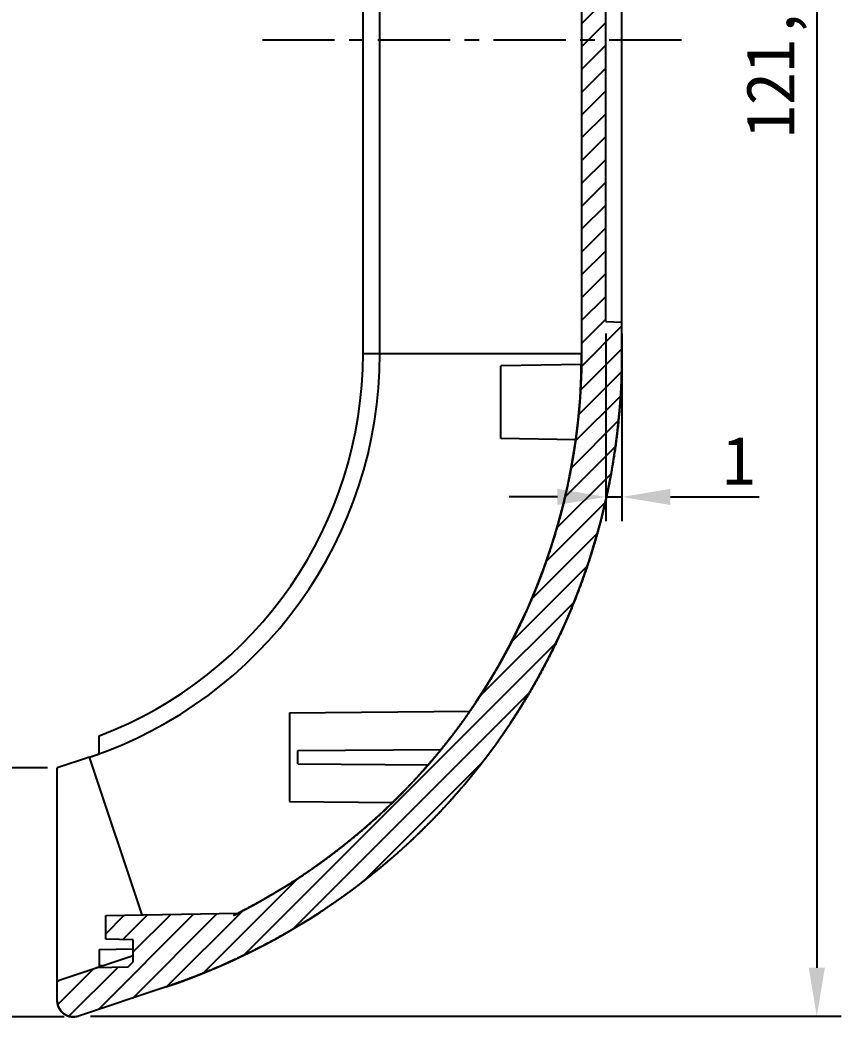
# Model space of a CAD drawing. Header units: millimetres. Extents: x 1853 to 2384, y 433 to 802.
# Drawn here: x 2096.1 to 2147, y 614.5 to 676.5 of the extents above; entities that cross this region are included whole.
import ezdxf

# ---------------------------------------------------------------- set-up
doc = ezdxf.new("R2010")
doc.units = ezdxf.units.MM
doc.linetypes.add('CENTER', pattern=[50.8, 31.75, -6.35, 6.35, -6.35])
doc.layers.add('dim', color=82, linetype='Continuous', lineweight=9)
doc.dimstyles.new('ISO-25', dxfattribs={"dimscale": 1.2, "dimtxt": 2.5, "dimasz": 2.5, "dimexe": 1.25, "dimexo": 0.625, "dimtad": 1, "dimtxsty": 'Standard', "dimcen": 2.5, "dimclrd": 3, "dimclre": 3, "dimadec": 0, "dimazin": 0, "dimtfac": 1, "dimtmove": 0, "dimatfit": 3, "dimfxl": 1, "dimarcsym": 0})

# ---------------------------------------------------------------- blocks, each defined once
blk = doc.blocks.new('*D1')
at = {"color": 3, "lineweight": -2}
for p, q in [((2130.64, 735.802), (2146.966, 735.802)), ((2145.466, 732.802), (2145.466, 617.757)), ((2100.457, 614.757), (2146.966, 614.757))]:
    blk.add_line(p, q, dxfattribs=at)
at = {"color": 3}
for points in [[(2144.966, 732.802), (2145.966, 732.802), (2145.466, 735.802)], [(2144.966, 617.757), (2145.966, 617.757), (2145.466, 614.757)]]:
    blk.add_solid(points, dxfattribs=at)
at = {"layer": 'Defpoints', "color": 0}
for p in [(2129.89, 735.802), (2099.707, 614.757), (2145.466, 614.757)]:
    blk.add_point(p, dxfattribs=at)
at = {"color": 0, "insert": (2142.966, 675.28), "char_height": 3, "attachment_point": 5, "rotation": 90}
blk.add_mtext('121,05', dxfattribs=at)
blk = doc.blocks.new('*D28')
at = {"color": 3, "lineweight": -2}
for p, q in [((2132.39, 657.052), (2132.39, 645.425)), ((2133.39, 657.026), (2133.39, 645.425)), ((2129.39, 646.925), (2126.39, 646.925)), ((2132.39, 646.925), (2133.39, 646.925)), ((2136.39, 646.925), (2141.89, 646.925))]:
    blk.add_line(p, q, dxfattribs=at)
at = {"color": 3}
for points in [[(2129.39, 647.425), (2129.39, 646.425), (2132.39, 646.925)], [(2136.39, 647.425), (2136.39, 646.425), (2133.39, 646.925)]]:
    blk.add_solid(points, dxfattribs=at)
at = {"layer": 'Defpoints', "color": 0}
for p in [(2132.39, 657.802), (2133.39, 657.776), (2133.39, 646.925)]:
    blk.add_point(p, dxfattribs=at)
at = {"color": 0, "insert": (2140.64, 649.175), "char_height": 3, "attachment_point": 5}
blk.add_mtext('1', dxfattribs=at)
blk = doc.blocks.new('*D31')
at = {"layer": 'Defpoints', "color": 0}
for p in [(2098.39, 630.133), (2094.265, 614.706), (2099.417, 614.706)]:
    blk.add_point(p, dxfattribs=at)
at = {"layer": 'dim', "color": 3, "lineweight": -2}
for p, q in [((2097.79, 630.133), (2093.666, 630.133)), ((2094.265, 627.733), (2094.265, 617.106)), ((2098.817, 614.706), (2093.666, 614.706))]:
    blk.add_line(p, q, dxfattribs=at)
at = {"layer": 'dim', "color": 3}
for points in [[(2093.865, 627.733), (2094.665, 627.733), (2094.265, 630.133)], [(2093.865, 617.106), (2094.665, 617.106), (2094.265, 614.706)]]:
    blk.add_solid(points, dxfattribs=at)
at = {"layer": 'dim', "color": 0, "insert": (2091.916, 622.42), "char_height": 3, "attachment_point": 5, "rotation": 90}
blk.add_mtext('15,43', dxfattribs=at)

msp = doc.modelspace()

# ---------------------------------------------------------------- hatches: boundary and pattern name
at = {"linetype": 'Continuous'}
h = msp.add_hatch(dxfattribs=at)
h.set_pattern_fill('XSEC0001', color=2, angle=45, style=0, pattern_type=0)
h.set_pattern_definition([(45, (1900.5415, 468.5129), (-0.7071068, 0.7071068), [])])
edge = h.paths.add_edge_path()
edge.add_line((2133.39, 734.767), (2133.39, 722.855))
edge.add_line((2132.39, 722.802), (2133.39, 722.855))
edge.add_line((2132.39, 657.802), (2132.39, 722.802))
edge.add_line((2132.39, 657.802), (2133.39, 657.75))
edge.add_line((2133.39, 657.75), (2133.39, 655.802))
edge.add_spline(control_points=[(2133.39, 655.802), (2133.39, 637.375), (2122.623, 622.421), (2105.148, 616.577)], knot_values=[0, 0, 0, 0, 1, 1, 1, 1], weights=[1, 0.874356, 0.874356, 1], degree=3, periodic=0)
edge.add_line((2105.148, 616.577), (2099.707, 614.757))
edge.add_spline(control_points=[(2099.707, 614.757), (2098.997, 614.52), (2098.39, 614.957), (2098.39, 615.706)], knot_values=[0, 0, 0, 0, 1, 1, 1, 1], weights=[1, 0.72287, 0.72287, 1], degree=3, periodic=0)
edge.add_line((2098.39, 616.953), (2098.39, 615.706))
edge.add_line((2100.786, 617.754), (2098.39, 616.953))
edge.add_line((2102.764, 617.789), (2100.786, 617.754))
edge.add_line((2102.764, 617.789), (2103.09, 618.114))
edge.add_line((2103.09, 618.114), (2103.09, 619.494))
edge.add_line((2103.09, 619.494), (2101.39, 619.524))
edge.add_line((2101.39, 619.524), (2101.39, 620.994))
edge.add_line((2101.39, 620.994), (2109.594, 621.137))
edge.add_spline(control_points=[(2130.89, 655.802), (2130.89, 640.757), (2123.015, 627.938), (2109.594, 621.137)], knot_values=[0, 0, 0, 0, 1, 1, 1, 1], weights=[1, 0.901372, 0.901372, 1], degree=3, periodic=0)
edge.add_line((2130.89, 729.648), (2130.89, 655.802))
edge.add_line((2130.89, 729.648), (2130.389, 729.675))
edge.add_line((2129.89, 730.701), (2130.389, 729.675))
edge.add_line((2129.89, 730.701), (2129.89, 731.683))
edge.add_line((2130.89, 731.701), (2129.89, 731.683))
edge.add_line((2130.89, 731.701), (2131.89, 731.735))
edge.add_line((2131.89, 733.885), (2131.89, 731.735))
edge.add_line((2130.39, 733.911), (2131.89, 733.885))
edge.add_line((2130.39, 733.911), (2130.39, 735.802))
edge.add_line((2132.407, 735.767), (2130.39, 735.802))
edge.add_spline(control_points=[(2133.39, 734.767), (2133.39, 735.345), (2132.985, 735.757), (2132.407, 735.767)], knot_values=[0, 0, 0, 0, 1, 1, 1, 1], weights=[1, 0.808834, 0.808834, 1], degree=3, periodic=0)

# ---------------------------------------------------------------- linework, layer by layer
at = {"color": 7, "linetype": 'Continuous'}
for p, q in [((2133.39, 655.793), (2133.39, 734.767)), ((2130.89, 729.648), (2130.89, 655.802)), ((2132.39, 657.802), (2132.39, 722.802)), ((2117.34, 655.802), (2117.34, 721.012)), ((2118.39, 655.802), (2118.39, 721.003)), ((2118.38, 655.802), (2118.385, 705.802)), ((2132.39, 657.802), (2133.39, 657.75)), ((2117.34, 655.802), (2130.89, 655.802)), ((2130.884, 655.139), (2125.89, 655.052)), ((2125.89, 650.552), (2125.89, 655.052)), ((2130.524, 650.471), (2125.89, 650.552)), ((2112.79, 633.552), (2123.952, 633.65)), ((2112.79, 633.552), (2112.79, 628.052)), ((2100.99, 631.011), (2100.99, 632.13)), ((2100.39, 630.802), (2098.39, 630.133)), ((2103.657, 621.034), (2100.39, 630.802)), ((2113.29, 631.207), (2122.179, 631.284)), ((2113.29, 630.398), (2113.29, 631.207)), ((2098.39, 615.706), (2098.39, 630.133)), ((2113.29, 630.398), (2121.375, 630.327)), ((2112.79, 628.052), (2119.195, 627.996)), ((2101.39, 620.994), (2109.594, 621.137)), ((2101.39, 619.524), (2101.39, 620.994)), ((2100.99, 618.894), (2103.09, 618.931)), ((2103.09, 619.494), (2101.39, 619.524)), ((2103.09, 618.114), (2103.09, 619.494)), ((2098.39, 616.953), (2103.09, 618.525)), ((2100.99, 618.894), (2100.99, 617.822)), ((2102.764, 617.789), (2100.786, 617.754)), ((2100.99, 617.894), (2101.195, 617.891)), ((2102.764, 617.789), (2103.09, 618.114)), ((2105.148, 616.577), (2099.707, 614.757))]:
    msp.add_line(p, q, dxfattribs=at)
at = {"color": 3, "linetype": 'CENTER', "ltscale": 0.141034}
msp.add_line((2111.1, 675.254), (2137.19, 675.254), dxfattribs=at)
at = {"color": 7, "linetype": 'Continuous'}
for centre, radius, start, end in [((2092.029, 655.802), 26.359, 288.49223, 0), ((2092.029, 655.802), 25.311, 290.73454, 0), ((2092.029, 655.802), 41.361, 288.49223, 0), ((2092.029, 655.802), 38.861, 296.41403, 0), ((2092.029, 655.802), 26.361, 288.49223, 289.87302), ((2099.39, 615.706), 1, 180, 288.49223)]:
    msp.add_arc(centre, radius, start, end, dxfattribs=at)
for points, start_tangent, end_tangent in [([(2133.39, 655.802), (2133.389, 655.613), (2133.388, 655.424), (2133.386, 655.235), (2133.383, 655.045), (2133.379, 654.855), (2133.374, 654.665), (2133.369, 654.474), (2133.362, 654.283), (2133.355, 654.092), (2133.346, 653.901), (2133.337, 653.71), (2133.327, 653.518), (2133.316, 653.326), (2133.304, 653.134), (2133.291, 652.942), (2133.277, 652.749), (2133.262, 652.557), (2133.247, 652.364), (2133.23, 652.171), (2133.213, 651.978), (2133.194, 651.784), (2133.175, 651.591), (2133.155, 651.397), (2133.133, 651.204), (2133.111, 651.01), (2133.088, 650.816), (2133.064, 650.621), (2133.039, 650.427), (2133.013, 650.233), (2132.986, 650.038), (2132.958, 649.844), (2132.93, 649.649), (2132.9, 649.454), (2132.869, 649.259), (2132.837, 649.064), (2132.805, 648.869), (2132.771, 648.674), (2132.736, 648.479), (2132.701, 648.284), (2132.664, 648.089), (2132.627, 647.894), (2132.588, 647.698), (2132.549, 647.503), (2132.508, 647.308), (2132.467, 647.113), (2132.424, 646.917), (2132.381, 646.722), (2132.337, 646.527), (2132.291, 646.332), (2132.245, 646.137), (2132.197, 645.942), (2132.149, 645.746), (2132.1, 645.551), (2132.049, 645.356), (2131.998, 645.162), (2131.945, 644.967), (2131.892, 644.772), (2131.838, 644.577), (2131.782, 644.383), (2131.726, 644.189), (2131.669, 643.994), (2131.61, 643.8), (2131.551, 643.606), (2131.491, 643.412), (2131.429, 643.218), (2131.367, 643.025), (2131.303, 642.831), (2131.239, 642.638), (2131.174, 642.445), (2131.107, 642.252), (2131.04, 642.059), (2130.972, 641.867), (2130.902, 641.674), (2130.832, 641.482), (2130.761, 641.29), (2130.688, 641.099), (2130.615, 640.907), (2130.541, 640.716), (2130.465, 640.525), (2130.389, 640.334), (2130.312, 640.144), (2130.233, 639.954), (2130.154, 639.764), (2130.074, 639.575), (2129.992, 639.385), (2129.91, 639.196), (2129.827, 639.008), (2129.743, 638.819), (2129.657, 638.631), (2129.571, 638.444), (2129.484, 638.256), (2129.396, 638.069), (2129.307, 637.883), (2129.217, 637.697), (2129.125, 637.511), (2129.033, 637.325), (2128.94, 637.14), (2128.846, 636.955), (2128.752, 636.771), (2128.656, 636.587), (2128.559, 636.404), (2128.461, 636.221), (2128.362, 636.038), (2128.263, 635.856), (2128.162, 635.674), (2128.06, 635.493), (2127.958, 635.312), (2127.854, 635.132), (2127.75, 634.952), (2127.645, 634.773), (2127.539, 634.594), (2127.431, 634.415), (2127.323, 634.237), (2127.214, 634.06), (2127.104, 633.883), (2126.994, 633.707), (2126.882, 633.531), (2126.769, 633.356), (2126.656, 633.181), (2126.541, 633.007), (2126.426, 632.834), (2126.31, 632.66), (2126.193, 632.488), (2126.075, 632.316), (2125.956, 632.145), (2125.837, 631.974), (2125.716, 631.804), (2125.595, 631.635), (2125.473, 631.466), (2125.349, 631.298), (2125.226, 631.13), (2125.101, 630.963), (2124.975, 630.797), (2124.849, 630.631), (2124.722, 630.466), (2124.593, 630.302), (2124.465, 630.138), (2124.335, 629.975), (2124.204, 629.812), (2124.073, 629.651), (2123.941, 629.49), (2123.808, 629.329), (2123.675, 629.17), (2123.54, 629.011), (2123.405, 628.853), (2123.269, 628.695), (2123.132, 628.538), (2122.995, 628.382), (2122.857, 628.227), (2122.718, 628.073), (2122.578, 627.919), (2122.438, 627.766), (2122.296, 627.613), (2122.155, 627.462), (2122.012, 627.311), (2121.869, 627.161), (2121.725, 627.012), (2121.58, 626.863), (2121.435, 626.716), (2121.289, 626.569), (2121.142, 626.422), (2120.995, 626.277), (2120.847, 626.133), (2120.698, 625.989), (2120.548, 625.846), (2120.398, 625.704), (2120.248, 625.563), (2120.097, 625.422), (2119.945, 625.283), (2119.792, 625.144), (2119.639, 625.006), (2119.485, 624.869), (2119.331, 624.732), (2119.176, 624.597), (2119.021, 624.462), (2118.865, 624.329), (2118.708, 624.196), (2118.551, 624.064), (2118.393, 623.933), (2118.235, 623.802), (2118.076, 623.673), (2117.917, 623.545), (2117.757, 623.417), (2117.596, 623.29), (2117.436, 623.164), (2117.274, 623.039), (2117.112, 622.915), (2116.95, 622.792), (2116.787, 622.669), (2116.624, 622.548), (2116.46, 622.427), (2116.295, 622.308), (2116.131, 622.189), (2115.965, 622.071), (2115.8, 621.954), (2115.634, 621.838), (2115.467, 621.723), (2115.3, 621.609), (2115.133, 621.496), (2114.965, 621.383), (2114.797, 621.272), (2114.629, 621.161), (2114.46, 621.052), (2114.29, 620.943), (2114.121, 620.835), (2113.951, 620.728), (2113.78, 620.623), (2113.61, 620.518), (2113.439, 620.413), (2113.267, 620.31), (2113.096, 620.208), (2112.924, 620.107), (2112.751, 620.007), (2112.579, 619.907), (2112.406, 619.809), (2112.232, 619.711), (2112.059, 619.615), (2111.885, 619.519), (2111.711, 619.424), (2111.537, 619.331), (2111.362, 619.238), (2111.187, 619.146), (2111.012, 619.055), (2110.837, 618.965), (2110.662, 618.876), (2110.486, 618.788), (2110.31, 618.7), (2110.134, 618.614), (2109.957, 618.529), (2109.781, 618.444), (2109.604, 618.361), (2109.427, 618.278), (2109.25, 618.197), (2109.073, 618.116), (2108.896, 618.036), (2108.718, 617.958), (2108.541, 617.88), (2108.363, 617.803), (2108.185, 617.727), (2108.007, 617.652), (2107.829, 617.578), (2107.651, 617.505), (2107.472, 617.432), (2107.294, 617.361), (2107.115, 617.291), (2106.937, 617.221), (2106.758, 617.153), (2106.579, 617.085), (2106.4, 617.018), (2106.222, 616.952), (2106.043, 616.887), (2105.864, 616.823), (2105.685, 616.76), (2105.506, 616.698), (2105.327, 616.637), (2105.148, 616.577)], (0, -1), (-0.948367, -0.317176)), ([(2133.39, 655.802), (2133.389, 655.613), (2133.388, 655.424), (2133.386, 655.235), (2133.383, 655.045), (2133.379, 654.855), (2133.374, 654.665), (2133.369, 654.474), (2133.362, 654.283), (2133.355, 654.092), (2133.346, 653.901), (2133.337, 653.71), (2133.327, 653.518), (2133.316, 653.326), (2133.304, 653.134), (2133.291, 652.942), (2133.277, 652.749), (2133.262, 652.557), (2133.247, 652.364), (2133.23, 652.171), (2133.213, 651.978), (2133.194, 651.784), (2133.175, 651.591), (2133.155, 651.397), (2133.133, 651.204), (2133.111, 651.01), (2133.088, 650.816), (2133.064, 650.621), (2133.039, 650.427), (2133.013, 650.233), (2132.986, 650.038), (2132.958, 649.844), (2132.93, 649.649), (2132.9, 649.454), (2132.869, 649.259), (2132.837, 649.064), (2132.805, 648.869), (2132.771, 648.674), (2132.736, 648.479), (2132.701, 648.284), (2132.664, 648.089), (2132.627, 647.894), (2132.588, 647.698), (2132.549, 647.503), (2132.508, 647.308), (2132.467, 647.113), (2132.424, 646.917), (2132.381, 646.722), (2132.337, 646.527), (2132.291, 646.332), (2132.245, 646.137), (2132.197, 645.942), (2132.149, 645.746), (2132.1, 645.551), (2132.049, 645.356), (2131.998, 645.162), (2131.945, 644.967), (2131.892, 644.772), (2131.838, 644.577), (2131.782, 644.383), (2131.726, 644.189), (2131.669, 643.994), (2131.61, 643.8), (2131.551, 643.606), (2131.491, 643.412), (2131.429, 643.218), (2131.367, 643.025), (2131.303, 642.831), (2131.239, 642.638), (2131.174, 642.445), (2131.107, 642.252), (2131.04, 642.059), (2130.972, 641.867), (2130.902, 641.674), (2130.832, 641.482), (2130.761, 641.29), (2130.688, 641.099), (2130.615, 640.907), (2130.541, 640.716), (2130.465, 640.525), (2130.389, 640.334), (2130.312, 640.144), (2130.233, 639.954), (2130.154, 639.764), (2130.074, 639.575), (2129.992, 639.385), (2129.91, 639.196), (2129.827, 639.008), (2129.743, 638.819), (2129.657, 638.631), (2129.571, 638.444), (2129.484, 638.256), (2129.396, 638.069), (2129.307, 637.883), (2129.217, 637.697), (2129.125, 637.511), (2129.033, 637.325), (2128.94, 637.14), (2128.846, 636.955), (2128.752, 636.771), (2128.656, 636.587), (2128.559, 636.404), (2128.461, 636.221), (2128.362, 636.038), (2128.263, 635.856), (2128.162, 635.674), (2128.06, 635.493), (2127.958, 635.312), (2127.854, 635.132), (2127.75, 634.952), (2127.645, 634.773), (2127.539, 634.594), (2127.431, 634.415), (2127.323, 634.237), (2127.214, 634.06), (2127.104, 633.883), (2126.994, 633.707), (2126.882, 633.531), (2126.769, 633.356), (2126.656, 633.181), (2126.541, 633.007), (2126.426, 632.834), (2126.31, 632.66), (2126.193, 632.488), (2126.075, 632.316), (2125.956, 632.145), (2125.837, 631.974), (2125.716, 631.804), (2125.595, 631.635), (2125.473, 631.466), (2125.349, 631.298), (2125.226, 631.13), (2125.101, 630.963), (2124.975, 630.797), (2124.849, 630.631), (2124.722, 630.466), (2124.593, 630.302), (2124.465, 630.138), (2124.335, 629.975), (2124.204, 629.812), (2124.073, 629.651), (2123.941, 629.49), (2123.808, 629.329), (2123.675, 629.17), (2123.54, 629.011), (2123.405, 628.853), (2123.269, 628.695), (2123.132, 628.538), (2122.995, 628.382), (2122.857, 628.227), (2122.718, 628.073), (2122.578, 627.919), (2122.438, 627.766), (2122.296, 627.613), (2122.155, 627.462), (2122.012, 627.311), (2121.869, 627.161), (2121.725, 627.012), (2121.58, 626.863), (2121.435, 626.716), (2121.289, 626.569), (2121.142, 626.422), (2120.995, 626.277), (2120.847, 626.133), (2120.698, 625.989), (2120.548, 625.846), (2120.398, 625.704), (2120.248, 625.563), (2120.097, 625.422), (2119.945, 625.283), (2119.792, 625.144), (2119.639, 625.006), (2119.485, 624.869), (2119.331, 624.732), (2119.176, 624.597), (2119.021, 624.462), (2118.865, 624.329), (2118.708, 624.196), (2118.551, 624.064), (2118.393, 623.933), (2118.235, 623.802), (2118.076, 623.673), (2117.917, 623.545), (2117.757, 623.417), (2117.596, 623.29), (2117.436, 623.164), (2117.274, 623.039), (2117.112, 622.915), (2116.95, 622.792), (2116.787, 622.669), (2116.624, 622.548), (2116.46, 622.427), (2116.295, 622.308), (2116.131, 622.189), (2115.965, 622.071), (2115.8, 621.954), (2115.634, 621.838), (2115.467, 621.723), (2115.3, 621.609), (2115.133, 621.496), (2114.965, 621.383), (2114.797, 621.272), (2114.629, 621.161), (2114.46, 621.052), (2114.29, 620.943), (2114.121, 620.835), (2113.951, 620.728), (2113.78, 620.623), (2113.61, 620.518), (2113.439, 620.413), (2113.267, 620.31), (2113.096, 620.208), (2112.924, 620.107), (2112.751, 620.007), (2112.579, 619.907), (2112.406, 619.809), (2112.232, 619.711), (2112.059, 619.615), (2111.885, 619.519), (2111.711, 619.424), (2111.537, 619.331), (2111.362, 619.238), (2111.187, 619.146), (2111.012, 619.055), (2110.837, 618.965), (2110.662, 618.876), (2110.486, 618.788), (2110.31, 618.7), (2110.134, 618.614), (2109.957, 618.529), (2109.781, 618.444), (2109.604, 618.361), (2109.427, 618.278), (2109.25, 618.197), (2109.073, 618.116), (2108.896, 618.036), (2108.718, 617.958), (2108.541, 617.88), (2108.363, 617.803), (2108.185, 617.727), (2108.007, 617.652), (2107.829, 617.578), (2107.651, 617.505), (2107.472, 617.432), (2107.294, 617.361), (2107.115, 617.291), (2106.937, 617.221), (2106.758, 617.153), (2106.579, 617.085), (2106.4, 617.018), (2106.222, 616.952), (2106.043, 616.887), (2105.864, 616.823), (2105.685, 616.76), (2105.506, 616.698), (2105.327, 616.637), (2105.148, 616.577)], (0, -1), (-0.948367, -0.317176)), ([(2130.89, 655.802), (2130.89, 655.642), (2130.889, 655.482), (2130.887, 655.321), (2130.885, 655.161), (2130.882, 655), (2130.878, 654.839), (2130.874, 654.678), (2130.869, 654.517), (2130.863, 654.355), (2130.857, 654.194), (2130.85, 654.032), (2130.842, 653.87), (2130.833, 653.708), (2130.824, 653.546), (2130.815, 653.384), (2130.804, 653.222), (2130.793, 653.059), (2130.781, 652.896), (2130.769, 652.734), (2130.755, 652.571), (2130.741, 652.408), (2130.727, 652.245), (2130.711, 652.082), (2130.695, 651.918), (2130.679, 651.755), (2130.661, 651.591), (2130.643, 651.428), (2130.624, 651.264), (2130.604, 651.101), (2130.584, 650.937), (2130.563, 650.773), (2130.541, 650.609), (2130.519, 650.445), (2130.496, 650.281), (2130.472, 650.117), (2130.447, 649.953), (2130.422, 649.789), (2130.396, 649.625), (2130.369, 649.461), (2130.342, 649.297), (2130.313, 649.132), (2130.284, 648.968), (2130.255, 648.804), (2130.224, 648.64), (2130.193, 648.476), (2130.161, 648.311), (2130.128, 648.147), (2130.095, 647.983), (2130.061, 647.819), (2130.026, 647.655), (2129.991, 647.49), (2129.954, 647.326), (2129.917, 647.162), (2129.88, 646.998), (2129.841, 646.834), (2129.802, 646.67), (2129.762, 646.507), (2129.721, 646.343), (2129.68, 646.179), (2129.637, 646.015), (2129.594, 645.852), (2129.551, 645.688), (2129.506, 645.525), (2129.461, 645.362), (2129.415, 645.198), (2129.369, 645.035), (2129.321, 644.872), (2129.273, 644.709), (2129.224, 644.547), (2129.175, 644.384), (2129.124, 644.222), (2129.073, 644.059), (2129.021, 643.897), (2128.969, 643.735), (2128.916, 643.573), (2128.861, 643.411), (2128.807, 643.249), (2128.751, 643.088), (2128.695, 642.927), (2128.638, 642.765), (2128.58, 642.604), (2128.522, 642.444), (2128.463, 642.283), (2128.403, 642.123), (2128.342, 641.962), (2128.281, 641.802), (2128.218, 641.643), (2128.156, 641.483), (2128.092, 641.324), (2128.028, 641.164), (2127.963, 641.005), (2127.897, 640.847), (2127.83, 640.688), (2127.763, 640.53), (2127.695, 640.372), (2127.627, 640.214), (2127.557, 640.057), (2127.487, 639.9), (2127.416, 639.743), (2127.345, 639.586), (2127.273, 639.43), (2127.2, 639.273), (2127.126, 639.118), (2127.052, 638.962), (2126.977, 638.807), (2126.901, 638.652), (2126.824, 638.497), (2126.747, 638.343), (2126.669, 638.189), (2126.591, 638.035), (2126.511, 637.882), (2126.431, 637.729), (2126.351, 637.576), (2126.269, 637.424), (2126.187, 637.271), (2126.105, 637.12), (2126.021, 636.968), (2125.937, 636.817), (2125.852, 636.667), (2125.767, 636.517), (2125.681, 636.367), (2125.594, 636.217), (2125.506, 636.068), (2125.418, 635.919), (2125.329, 635.771), (2125.24, 635.623), (2125.15, 635.475), (2125.059, 635.328), (2124.968, 635.181), (2124.876, 635.035), (2124.783, 634.889), (2124.689, 634.743), (2124.595, 634.598), (2124.501, 634.454), (2124.405, 634.309), (2124.31, 634.166), (2124.213, 634.022), (2124.116, 633.879), (2124.018, 633.737), (2123.92, 633.595), (2123.82, 633.453), (2123.721, 633.312), (2123.62, 633.171), (2123.52, 633.031), (2123.418, 632.892), (2123.316, 632.752), (2123.213, 632.614), (2123.11, 632.475), (2123.006, 632.337), (2122.902, 632.2), (2122.797, 632.063), (2122.691, 631.927), (2122.585, 631.791), (2122.478, 631.656), (2122.37, 631.521), (2122.263, 631.387), (2122.154, 631.253), (2122.045, 631.12), (2121.935, 630.987), (2121.825, 630.855), (2121.714, 630.723), (2121.603, 630.592), (2121.491, 630.462), (2121.379, 630.332), (2121.266, 630.202), (2121.153, 630.073), (2121.039, 629.945), (2120.924, 629.817), (2120.809, 629.69), (2120.694, 629.563), (2120.578, 629.437), (2120.461, 629.311), (2120.344, 629.186), (2120.227, 629.062), (2120.109, 628.938), (2119.99, 628.814), (2119.871, 628.692), (2119.752, 628.57), (2119.632, 628.448), (2119.512, 628.327), (2119.391, 628.207), (2119.269, 628.087), (2119.147, 627.968), (2119.025, 627.849), (2118.903, 627.731), (2118.779, 627.614), (2118.656, 627.497), (2118.532, 627.381), (2118.407, 627.265), (2118.282, 627.15), (2118.157, 627.036), (2118.031, 626.922), (2117.905, 626.809), (2117.779, 626.697), (2117.652, 626.585), (2117.524, 626.473), (2117.396, 626.363), (2117.268, 626.253), (2117.14, 626.144), (2117.011, 626.035), (2116.881, 625.927), (2116.752, 625.819), (2116.622, 625.713), (2116.491, 625.606), (2116.36, 625.501), (2116.229, 625.396), (2116.098, 625.292), (2115.966, 625.188), (2115.833, 625.085), (2115.701, 624.983), (2115.568, 624.881), (2115.435, 624.781), (2115.301, 624.68), (2115.167, 624.581), (2115.033, 624.482), (2114.899, 624.383), (2114.764, 624.286), (2114.629, 624.188), (2114.493, 624.092), (2114.358, 623.996), (2114.222, 623.901), (2114.085, 623.807), (2113.949, 623.713), (2113.812, 623.62), (2113.675, 623.528), (2113.538, 623.436), (2113.4, 623.345), (2113.262, 623.255), (2113.124, 623.165), (2112.986, 623.076), (2112.847, 622.988), (2112.708, 622.9), (2112.569, 622.813), (2112.43, 622.727), (2112.29, 622.641), (2112.151, 622.556), (2112.011, 622.472), (2111.87, 622.388), (2111.73, 622.305), (2111.589, 622.223), (2111.449, 622.141), (2111.308, 622.06), (2111.166, 621.98), (2111.025, 621.9), (2110.884, 621.822), (2110.742, 621.743), (2110.6, 621.666), (2110.458, 621.589), (2110.316, 621.513), (2110.173, 621.437), (2110.031, 621.362), (2109.888, 621.288), (2109.746, 621.215), (2109.603, 621.142), (2109.46, 621.07), (2109.316, 620.998)], (0, -1), (-0.895603, -0.444854)), ([(2130.89, 655.802), (2130.89, 655.643), (2130.889, 655.484), (2130.887, 655.325), (2130.885, 655.165), (2130.882, 655.005), (2130.878, 654.845), (2130.874, 654.685), (2130.869, 654.525), (2130.863, 654.365), (2130.857, 654.204), (2130.85, 654.044), (2130.842, 653.883), (2130.834, 653.722), (2130.825, 653.561), (2130.816, 653.4), (2130.805, 653.239), (2130.794, 653.077), (2130.783, 652.916), (2130.77, 652.754), (2130.757, 652.592), (2130.743, 652.43), (2130.729, 652.268), (2130.714, 652.106), (2130.698, 651.944), (2130.681, 651.782), (2130.664, 651.619), (2130.646, 651.457), (2130.628, 651.294), (2130.608, 651.132), (2130.588, 650.969), (2130.567, 650.807), (2130.546, 650.644), (2130.524, 650.481), (2130.501, 650.318), (2130.477, 650.155), (2130.453, 649.992), (2130.428, 649.829), (2130.402, 649.666), (2130.376, 649.503), (2130.349, 649.34), (2130.321, 649.177), (2130.292, 649.014), (2130.263, 648.851), (2130.233, 648.688), (2130.202, 648.525), (2130.171, 648.362), (2130.139, 648.199), (2130.106, 648.036), (2130.072, 647.872), (2130.038, 647.709), (2130.003, 647.546), (2129.967, 647.383), (2129.931, 647.221), (2129.893, 647.058), (2129.855, 646.895), (2129.817, 646.732), (2129.777, 646.569), (2129.737, 646.407), (2129.696, 646.244), (2129.655, 646.081), (2129.612, 645.919), (2129.569, 645.757), (2129.525, 645.594), (2129.481, 645.432), (2129.435, 645.27), (2129.389, 645.108), (2129.343, 644.946), (2129.295, 644.784), (2129.247, 644.623), (2129.198, 644.461), (2129.149, 644.3), (2129.098, 644.138), (2129.047, 643.977), (2128.995, 643.816), (2128.943, 643.655), (2128.889, 643.495), (2128.835, 643.334), (2128.781, 643.174), (2128.725, 643.013), (2128.669, 642.853), (2128.612, 642.693), (2128.555, 642.534), (2128.496, 642.374), (2128.437, 642.215), (2128.377, 642.055), (2128.317, 641.896), (2128.256, 641.738), (2128.194, 641.579), (2128.131, 641.421), (2128.067, 641.263), (2128.003, 641.105), (2127.939, 640.947), (2127.873, 640.789), (2127.807, 640.632), (2127.74, 640.475), (2127.672, 640.319), (2127.604, 640.162), (2127.535, 640.006), (2127.465, 639.85), (2127.394, 639.694), (2127.323, 639.539), (2127.251, 639.383), (2127.178, 639.229), (2127.105, 639.074), (2127.031, 638.92), (2126.956, 638.766), (2126.881, 638.612), (2126.805, 638.458), (2126.728, 638.305), (2126.651, 638.153), (2126.573, 638), (2126.494, 637.848), (2126.414, 637.696), (2126.334, 637.544), (2126.253, 637.393), (2126.171, 637.242), (2126.089, 637.092), (2126.006, 636.942), (2125.923, 636.792), (2125.838, 636.643), (2125.754, 636.493), (2125.668, 636.345), (2125.582, 636.196), (2125.495, 636.048), (2125.407, 635.901), (2125.319, 635.754), (2125.23, 635.607), (2125.141, 635.46), (2125.051, 635.314), (2124.96, 635.169), (2124.868, 635.024), (2124.776, 634.879), (2124.684, 634.734), (2124.59, 634.59), (2124.496, 634.447), (2124.402, 634.304), (2124.306, 634.161), (2124.211, 634.019), (2124.114, 633.877), (2124.017, 633.736), (2123.919, 633.595), (2123.821, 633.454), (2123.722, 633.314), (2123.623, 633.174), (2123.523, 633.035), (2123.422, 632.897), (2123.321, 632.759), (2123.219, 632.621), (2123.116, 632.484), (2123.013, 632.347), (2122.91, 632.211), (2122.805, 632.075), (2122.701, 631.94), (2122.595, 631.805), (2122.489, 631.67), (2122.383, 631.537), (2122.276, 631.403), (2122.168, 631.271), (2122.06, 631.138), (2121.951, 631.007), (2121.842, 630.875), (2121.732, 630.745), (2121.622, 630.614), (2121.511, 630.485), (2121.4, 630.356), (2121.288, 630.227), (2121.176, 630.099), (2121.063, 629.972), (2120.949, 629.845), (2120.835, 629.718), (2120.721, 629.592), (2120.606, 629.467), (2120.49, 629.342), (2120.374, 629.218), (2120.258, 629.095), (2120.141, 628.972), (2120.024, 628.849), (2119.906, 628.727), (2119.787, 628.606), (2119.669, 628.485), (2119.549, 628.365), (2119.43, 628.245), (2119.309, 628.126), (2119.189, 628.008), (2119.068, 627.89), (2118.946, 627.773), (2118.824, 627.656), (2118.702, 627.54), (2118.579, 627.425), (2118.455, 627.31), (2118.332, 627.195), (2118.208, 627.082), (2118.083, 626.969), (2117.958, 626.856), (2117.833, 626.744), (2117.707, 626.633), (2117.581, 626.523), (2117.454, 626.413), (2117.327, 626.303), (2117.2, 626.195), (2117.072, 626.087), (2116.944, 625.979), (2116.816, 625.872), (2116.687, 625.766), (2116.558, 625.66), (2116.428, 625.555), (2116.298, 625.451), (2116.168, 625.347), (2116.037, 625.244), (2115.906, 625.142), (2115.775, 625.04), (2115.643, 624.939), (2115.512, 624.839), (2115.379, 624.739), (2115.247, 624.639), (2115.114, 624.541), (2114.981, 624.443), (2114.847, 624.346), (2114.713, 624.249), (2114.579, 624.153), (2114.445, 624.058), (2114.31, 623.963), (2114.175, 623.869), (2114.04, 623.776), (2113.905, 623.683), (2113.769, 623.591), (2113.633, 623.5), (2113.497, 623.409), (2113.36, 623.319), (2113.223, 623.23), (2113.086, 623.141), (2112.949, 623.053), (2112.812, 622.965), (2112.674, 622.878), (2112.536, 622.792), (2112.398, 622.707), (2112.259, 622.622), (2112.121, 622.538), (2111.982, 622.455), (2111.843, 622.372), (2111.704, 622.29), (2111.564, 622.208), (2111.425, 622.127), (2111.285, 622.047), (2111.145, 621.968), (2111.005, 621.889), (2110.864, 621.811), (2110.724, 621.733), (2110.583, 621.657), (2110.442, 621.58), (2110.301, 621.505), (2110.16, 621.43), (2110.019, 621.356), (2109.878, 621.282), (2109.736, 621.21), (2109.594, 621.137)], (0, -1), (-0.892015, -0.452006)), ([(2130.89, 655.802), (2130.89, 655.643), (2130.889, 655.484), (2130.887, 655.325), (2130.885, 655.165), (2130.882, 655.005), (2130.878, 654.845), (2130.874, 654.685), (2130.869, 654.525), (2130.863, 654.365), (2130.857, 654.204), (2130.85, 654.044), (2130.842, 653.883), (2130.834, 653.722), (2130.825, 653.561), (2130.816, 653.4), (2130.805, 653.239), (2130.794, 653.077), (2130.783, 652.916), (2130.77, 652.754), (2130.757, 652.592), (2130.743, 652.43), (2130.729, 652.268), (2130.714, 652.106), (2130.698, 651.944), (2130.681, 651.782), (2130.664, 651.619), (2130.646, 651.457), (2130.628, 651.294), (2130.608, 651.132), (2130.588, 650.969), (2130.567, 650.807), (2130.546, 650.644), (2130.524, 650.481), (2130.501, 650.318), (2130.477, 650.155), (2130.453, 649.992), (2130.428, 649.829), (2130.402, 649.666), (2130.376, 649.503), (2130.349, 649.34), (2130.321, 649.177), (2130.292, 649.014), (2130.263, 648.851), (2130.233, 648.688), (2130.202, 648.525), (2130.171, 648.362), (2130.139, 648.199), (2130.106, 648.036), (2130.072, 647.872), (2130.038, 647.709), (2130.003, 647.546), (2129.967, 647.383), (2129.931, 647.221), (2129.893, 647.058), (2129.855, 646.895), (2129.817, 646.732), (2129.777, 646.569), (2129.737, 646.407), (2129.696, 646.244), (2129.655, 646.081), (2129.612, 645.919), (2129.569, 645.757), (2129.525, 645.594), (2129.481, 645.432), (2129.435, 645.27), (2129.389, 645.108), (2129.343, 644.946), (2129.295, 644.784), (2129.247, 644.623), (2129.198, 644.461), (2129.149, 644.3), (2129.098, 644.138), (2129.047, 643.977), (2128.995, 643.816), (2128.943, 643.655), (2128.889, 643.495), (2128.835, 643.334), (2128.781, 643.174), (2128.725, 643.013), (2128.669, 642.853), (2128.612, 642.693), (2128.555, 642.534), (2128.496, 642.374), (2128.437, 642.215), (2128.377, 642.055), (2128.317, 641.896), (2128.256, 641.738), (2128.194, 641.579), (2128.131, 641.421), (2128.067, 641.263), (2128.003, 641.105), (2127.939, 640.947), (2127.873, 640.789), (2127.807, 640.632), (2127.74, 640.475), (2127.672, 640.319), (2127.604, 640.162), (2127.535, 640.006), (2127.465, 639.85), (2127.394, 639.694), (2127.323, 639.539), (2127.251, 639.383), (2127.178, 639.229), (2127.105, 639.074), (2127.031, 638.92), (2126.956, 638.766), (2126.881, 638.612), (2126.805, 638.458), (2126.728, 638.305), (2126.651, 638.153), (2126.573, 638), (2126.494, 637.848), (2126.414, 637.696), (2126.334, 637.544), (2126.253, 637.393), (2126.171, 637.242), (2126.089, 637.092), (2126.006, 636.942), (2125.923, 636.792), (2125.838, 636.643), (2125.754, 636.493), (2125.668, 636.345), (2125.582, 636.196), (2125.495, 636.048), (2125.407, 635.901), (2125.319, 635.754), (2125.23, 635.607), (2125.141, 635.46), (2125.051, 635.314), (2124.96, 635.169), (2124.868, 635.024), (2124.776, 634.879), (2124.684, 634.734), (2124.59, 634.59), (2124.496, 634.447), (2124.402, 634.304), (2124.306, 634.161), (2124.211, 634.019), (2124.114, 633.877), (2124.017, 633.736), (2123.919, 633.595), (2123.821, 633.454), (2123.722, 633.314), (2123.623, 633.174), (2123.523, 633.035), (2123.422, 632.897), (2123.321, 632.759), (2123.219, 632.621), (2123.116, 632.484), (2123.013, 632.347), (2122.91, 632.211), (2122.805, 632.075), (2122.701, 631.94), (2122.595, 631.805), (2122.489, 631.67), (2122.383, 631.537), (2122.276, 631.403), (2122.168, 631.271), (2122.06, 631.138), (2121.951, 631.007), (2121.842, 630.875), (2121.732, 630.745), (2121.622, 630.614), (2121.511, 630.485), (2121.4, 630.356), (2121.288, 630.227), (2121.176, 630.099), (2121.063, 629.972), (2120.949, 629.845), (2120.835, 629.718), (2120.721, 629.592), (2120.606, 629.467), (2120.49, 629.342), (2120.374, 629.218), (2120.258, 629.095), (2120.141, 628.972), (2120.024, 628.849), (2119.906, 628.727), (2119.787, 628.606), (2119.669, 628.485), (2119.549, 628.365), (2119.43, 628.245), (2119.309, 628.126), (2119.189, 628.008), (2119.068, 627.89), (2118.946, 627.773), (2118.824, 627.656), (2118.702, 627.54), (2118.579, 627.425), (2118.455, 627.31), (2118.332, 627.195), (2118.208, 627.082), (2118.083, 626.969), (2117.958, 626.856), (2117.833, 626.744), (2117.707, 626.633), (2117.581, 626.523), (2117.454, 626.413), (2117.327, 626.303), (2117.2, 626.195), (2117.072, 626.087), (2116.944, 625.979), (2116.816, 625.872), (2116.687, 625.766), (2116.558, 625.66), (2116.428, 625.555), (2116.298, 625.451), (2116.168, 625.347), (2116.037, 625.244), (2115.906, 625.142), (2115.775, 625.04), (2115.643, 624.939), (2115.512, 624.839), (2115.379, 624.739), (2115.247, 624.639), (2115.114, 624.541), (2114.981, 624.443), (2114.847, 624.346), (2114.713, 624.249), (2114.579, 624.153), (2114.445, 624.058), (2114.31, 623.963), (2114.175, 623.869), (2114.04, 623.776), (2113.905, 623.683), (2113.769, 623.591), (2113.633, 623.5), (2113.497, 623.409), (2113.36, 623.319), (2113.223, 623.23), (2113.086, 623.141), (2112.949, 623.053), (2112.812, 622.965), (2112.674, 622.878), (2112.536, 622.792), (2112.398, 622.707), (2112.259, 622.622), (2112.121, 622.538), (2111.982, 622.455), (2111.843, 622.372), (2111.704, 622.29), (2111.564, 622.208), (2111.425, 622.127), (2111.285, 622.047), (2111.145, 621.968), (2111.005, 621.889), (2110.864, 621.811), (2110.724, 621.733), (2110.583, 621.657), (2110.442, 621.58), (2110.301, 621.505), (2110.16, 621.43), (2110.019, 621.356), (2109.878, 621.282), (2109.736, 621.21), (2109.594, 621.137)], (0, -1), (-0.892015, -0.452006)), ([(2099.707, 614.757), (2099.695, 614.753), (2099.683, 614.749), (2099.67, 614.746), (2099.658, 614.742), (2099.645, 614.739), (2099.633, 614.735), (2099.62, 614.732), (2099.607, 614.729), (2099.594, 614.727), (2099.581, 614.724), (2099.567, 614.721), (2099.554, 614.719), (2099.54, 614.717), (2099.527, 614.715), (2099.513, 614.713), (2099.499, 614.711), (2099.485, 614.71), (2099.471, 614.709), (2099.457, 614.708), (2099.443, 614.707), (2099.429, 614.706), (2099.414, 614.706), (2099.4, 614.706), (2099.386, 614.706), (2099.371, 614.706), (2099.356, 614.706), (2099.342, 614.707), (2099.327, 614.707), (2099.312, 614.709), (2099.297, 614.71), (2099.283, 614.711), (2099.268, 614.713), (2099.253, 614.715), (2099.238, 614.717), (2099.223, 614.72), (2099.208, 614.722), (2099.193, 614.725), (2099.178, 614.728), (2099.163, 614.732), (2099.148, 614.735), (2099.133, 614.739), (2099.118, 614.743), (2099.103, 614.748), (2099.088, 614.752), (2099.073, 614.757), (2099.058, 614.762), (2099.044, 614.767), (2099.029, 614.773), (2099.014, 614.779), (2099, 614.785), (2098.985, 614.791), (2098.971, 614.798), (2098.956, 614.804), (2098.942, 614.811), (2098.928, 614.819), (2098.914, 614.826), (2098.9, 614.834), (2098.886, 614.842), (2098.872, 614.85), (2098.859, 614.858), (2098.845, 614.867), (2098.832, 614.876), (2098.819, 614.885), (2098.806, 614.894), (2098.793, 614.903), (2098.78, 614.913), (2098.767, 614.923), (2098.755, 614.933), (2098.743, 614.943), (2098.731, 614.954), (2098.719, 614.964), (2098.707, 614.975), (2098.695, 614.986), (2098.684, 614.997), (2098.673, 615.009), (2098.662, 615.02), (2098.651, 615.032), (2098.64, 615.043), (2098.63, 615.055), (2098.62, 615.067), (2098.61, 615.08), (2098.6, 615.092), (2098.591, 615.104), (2098.581, 615.117), (2098.572, 615.13), (2098.564, 615.142), (2098.555, 615.155), (2098.547, 615.168), (2098.538, 615.181), (2098.53, 615.194), (2098.523, 615.208), (2098.515, 615.221), (2098.508, 615.234), (2098.501, 615.248), (2098.494, 615.261), (2098.487, 615.275), (2098.481, 615.288), (2098.475, 615.302), (2098.469, 615.316), (2098.463, 615.329), (2098.458, 615.343), (2098.453, 615.357), (2098.448, 615.37), (2098.443, 615.384), (2098.438, 615.398), (2098.434, 615.412), (2098.43, 615.425), (2098.426, 615.439), (2098.422, 615.453), (2098.419, 615.467), (2098.416, 615.48), (2098.413, 615.494), (2098.41, 615.508), (2098.407, 615.521), (2098.405, 615.535), (2098.402, 615.548), (2098.4, 615.562), (2098.398, 615.575), (2098.397, 615.588), (2098.395, 615.602), (2098.394, 615.615), (2098.393, 615.628), (2098.392, 615.641), (2098.391, 615.654), (2098.391, 615.667), (2098.39, 615.68), (2098.39, 615.693), (2098.39, 615.706)], (-0.948367, -0.317176), (0, 1)), ([(2099.707, 614.757), (2099.695, 614.753), (2099.683, 614.749), (2099.67, 614.746), (2099.658, 614.742), (2099.645, 614.739), (2099.633, 614.735), (2099.62, 614.732), (2099.607, 614.729), (2099.594, 614.727), (2099.581, 614.724), (2099.567, 614.721), (2099.554, 614.719), (2099.54, 614.717), (2099.527, 614.715), (2099.513, 614.713), (2099.499, 614.711), (2099.485, 614.71), (2099.471, 614.709), (2099.457, 614.708), (2099.443, 614.707), (2099.429, 614.706), (2099.414, 614.706), (2099.4, 614.706), (2099.386, 614.706), (2099.371, 614.706), (2099.356, 614.706), (2099.342, 614.707), (2099.327, 614.707), (2099.312, 614.709), (2099.297, 614.71), (2099.283, 614.711), (2099.268, 614.713), (2099.253, 614.715), (2099.238, 614.717), (2099.223, 614.72), (2099.208, 614.722), (2099.193, 614.725), (2099.178, 614.728), (2099.163, 614.732), (2099.148, 614.735), (2099.133, 614.739), (2099.118, 614.743), (2099.103, 614.748), (2099.088, 614.752), (2099.073, 614.757), (2099.058, 614.762), (2099.044, 614.767), (2099.029, 614.773), (2099.014, 614.779), (2099, 614.785), (2098.985, 614.791), (2098.971, 614.798), (2098.956, 614.804), (2098.942, 614.811), (2098.928, 614.819), (2098.914, 614.826), (2098.9, 614.834), (2098.886, 614.842), (2098.872, 614.85), (2098.859, 614.858), (2098.845, 614.867), (2098.832, 614.876), (2098.819, 614.885), (2098.806, 614.894), (2098.793, 614.903), (2098.78, 614.913), (2098.767, 614.923), (2098.755, 614.933), (2098.743, 614.943), (2098.731, 614.954), (2098.719, 614.964), (2098.707, 614.975), (2098.695, 614.986), (2098.684, 614.997), (2098.673, 615.009), (2098.662, 615.02), (2098.651, 615.032), (2098.64, 615.043), (2098.63, 615.055), (2098.62, 615.067), (2098.61, 615.08), (2098.6, 615.092), (2098.591, 615.104), (2098.581, 615.117), (2098.572, 615.13), (2098.564, 615.142), (2098.555, 615.155), (2098.547, 615.168), (2098.538, 615.181), (2098.53, 615.194), (2098.523, 615.208), (2098.515, 615.221), (2098.508, 615.234), (2098.501, 615.248), (2098.494, 615.261), (2098.487, 615.275), (2098.481, 615.288), (2098.475, 615.302), (2098.469, 615.316), (2098.463, 615.329), (2098.458, 615.343), (2098.453, 615.357), (2098.448, 615.37), (2098.443, 615.384), (2098.438, 615.398), (2098.434, 615.412), (2098.43, 615.425), (2098.426, 615.439), (2098.422, 615.453), (2098.419, 615.467), (2098.416, 615.48), (2098.413, 615.494), (2098.41, 615.508), (2098.407, 615.521), (2098.405, 615.535), (2098.402, 615.548), (2098.4, 615.562), (2098.398, 615.575), (2098.397, 615.588), (2098.395, 615.602), (2098.394, 615.615), (2098.393, 615.628), (2098.392, 615.641), (2098.391, 615.654), (2098.391, 615.667), (2098.39, 615.68), (2098.39, 615.693), (2098.39, 615.706)], (-0.948367, -0.317176), (0, 1)), ([(2099.707, 614.757), (2099.695, 614.753), (2099.683, 614.749), (2099.67, 614.746), (2099.658, 614.742), (2099.645, 614.739), (2099.633, 614.735), (2099.62, 614.732), (2099.607, 614.729), (2099.594, 614.727), (2099.581, 614.724), (2099.567, 614.721), (2099.554, 614.719), (2099.54, 614.717), (2099.527, 614.715), (2099.513, 614.713), (2099.499, 614.711), (2099.485, 614.71), (2099.471, 614.709), (2099.457, 614.708), (2099.443, 614.707), (2099.429, 614.706), (2099.414, 614.706), (2099.4, 614.706), (2099.386, 614.706), (2099.371, 614.706), (2099.356, 614.706), (2099.342, 614.707), (2099.327, 614.707), (2099.312, 614.709), (2099.297, 614.71), (2099.283, 614.711), (2099.268, 614.713), (2099.253, 614.715), (2099.238, 614.717), (2099.223, 614.72), (2099.208, 614.722), (2099.193, 614.725), (2099.178, 614.728), (2099.163, 614.732), (2099.148, 614.735), (2099.133, 614.739), (2099.118, 614.743), (2099.103, 614.748), (2099.088, 614.752), (2099.073, 614.757), (2099.058, 614.762), (2099.044, 614.767), (2099.029, 614.773), (2099.014, 614.779), (2099, 614.785), (2098.985, 614.791), (2098.971, 614.798), (2098.956, 614.804), (2098.942, 614.811), (2098.928, 614.819), (2098.914, 614.826), (2098.9, 614.834), (2098.886, 614.842), (2098.872, 614.85), (2098.859, 614.858), (2098.845, 614.867), (2098.832, 614.876), (2098.819, 614.885), (2098.806, 614.894), (2098.793, 614.903), (2098.78, 614.913), (2098.767, 614.923), (2098.755, 614.933), (2098.743, 614.943), (2098.731, 614.954), (2098.719, 614.964), (2098.707, 614.975), (2098.695, 614.986), (2098.684, 614.997), (2098.673, 615.009), (2098.662, 615.02), (2098.651, 615.032), (2098.64, 615.043), (2098.63, 615.055), (2098.62, 615.067), (2098.61, 615.08), (2098.6, 615.092), (2098.591, 615.104), (2098.581, 615.117), (2098.572, 615.13), (2098.564, 615.142), (2098.555, 615.155), (2098.547, 615.168), (2098.538, 615.181), (2098.53, 615.194), (2098.523, 615.208), (2098.515, 615.221), (2098.508, 615.234), (2098.501, 615.248), (2098.494, 615.261), (2098.487, 615.275), (2098.481, 615.288), (2098.475, 615.302), (2098.469, 615.316), (2098.463, 615.329), (2098.458, 615.343), (2098.453, 615.357), (2098.448, 615.37), (2098.443, 615.384), (2098.438, 615.398), (2098.434, 615.412), (2098.43, 615.425), (2098.426, 615.439), (2098.422, 615.453), (2098.419, 615.467), (2098.416, 615.48), (2098.413, 615.494), (2098.41, 615.508), (2098.407, 615.521), (2098.405, 615.535), (2098.402, 615.548), (2098.4, 615.562), (2098.398, 615.575), (2098.397, 615.588), (2098.395, 615.602), (2098.394, 615.615), (2098.393, 615.628), (2098.392, 615.641), (2098.391, 615.654), (2098.391, 615.667), (2098.39, 615.68), (2098.39, 615.693), (2098.39, 615.706)], (-0.948367, -0.317176), (0, 1))]:
    msp.add_spline(points, degree=3, dxfattribs=dict(at, start_tangent=start_tangent, end_tangent=end_tangent))

# ---------------------------------------------------------------- dimensions: what is measured, and where the dimension line sits
at = {"color": 3}
dim = msp.add_linear_dim(base=(2145.4664, 614.7571), p1=(2129.8899, 735.8022), p2=(2099.7071, 614.7571), angle=90, dimstyle='ISO-25', dxfattribs=at)
dim.commit()
dim.dimension.update_dxf_attribs({"geometry": '*D1', "text_midpoint": (2142.9664, 675.2797)})
dim = msp.add_linear_dim(base=(2133.39, 646.925), p1=(2132.39, 657.802), p2=(2133.39, 657.776), dimstyle='ISO-25', dxfattribs=at)
dim.commit()
dim.dimension.update_dxf_attribs({"geometry": '*D28', "text_midpoint": (2140.64, 649.175)})
at = {"layer": 'dim'}
dim = msp.add_linear_dim(base=(2094.265, 614.706), p1=(2098.39, 630.133), p2=(2099.417, 614.706), angle=90, dimstyle='ISO-25', override={"dimasz": 2, "dimexe": 0.49975, "dimexo": 0.49975, "dimgap": 0.49975}, dxfattribs=at)
dim.commit()
dim.dimension.update_dxf_attribs({"geometry": '*D31', "text_midpoint": (2091.916, 622.42)})

doc.saveas('drawing.dxf')
